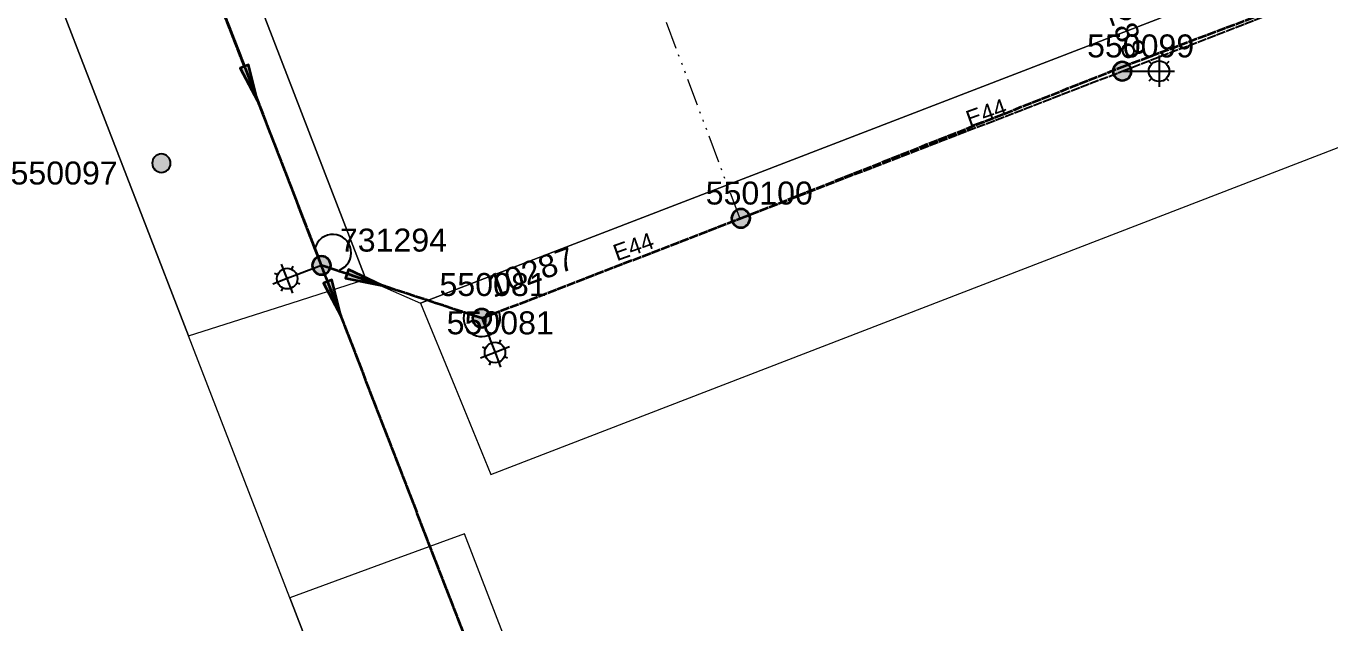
# Model space of a CAD drawing. Header units: metres. Extents: x 0 to 311505, y 0 to 6270811.
# Drawn here: x 311005.5 to 311147.3, y 6270176.5 to 6270241.4 of the extents above; entities that cross this region are included whole.
import ezdxf
from ezdxf.enums import TextEntityAlignment as Align

# ---------------------------------------------------------------- set-up
doc = ezdxf.new("R2010")
doc.units = ezdxf.units.M
doc.linetypes.add('Cable Exist OH', pattern=[1, 1, 0])
doc.linetypes.add('PHANTOMX2', pattern=[6.6, 3, -0.75, 0.2, -0.75, 0.2, -0.75, 0.2, -0.75])
doc.layers.get('0').update_dxf_attribs({"color": 6})
for name, color, linetype, lineweight in [('_User Miscellaneous1', 30, 'Continuous', 13), ('_User_HV_Exist', 1, 'Continuous', 35), ('_User_LV_Exist', 5, 'Continuous', 35), ('Cadastre Land Parcels_SP_EXT', 118, 'Continuous', 15), ('Cadastre Roads_SP_EXT', 218, 'Continuous', 15), ('Mains_HV_EXT', 13, 'Continuous', 25), ('Mains_LV_EXT', 163, 'Continuous', 25), ('Mains_SL_EXT', 131, 'Continuous', 25), ('Services_SP_EXT', 42, 'PHANTOMX2', 20)]:
    doc.layers.add(name, color=color, linetype=linetype, lineweight=lineweight)
doc.layers.add('Equip_SP_SL_EXT', color=7, linetype='Continuous')
doc.layers.add('SupportsOH_SP_TR_HV_LV_SL_EXT', color=7, linetype='Continuous')
doc.styles.add('iecARIAL', font='arial.ttf', dxfattribs={"height": 2})
doc.styles.add('POLE_LABEL', font='arial.ttf', dxfattribs={"height": 2})
doc.styles.add('SL_LABEL', font='arial.ttf', dxfattribs={"height": 2})
doc.styles.get("Standard").update_dxf_attribs({"font": 'arial.ttf'})

# ---------------------------------------------------------------- blocks, each defined once
blk = doc.blocks.new('*U390')
at = {"width": 0.9}
blk.add_attdef('LNUMBER', text='', height=1, rotation=201.125, dxfattribs=at).set_placement((-6.89, -1.59), align=Align.MIDDLE_LEFT)
at = {"flags": 9}
for tag, p in [('LRATECODE', (-7.4, 0)), ('LOUTREACHVOCAB', (-7.2, 0)), ('LOUTREACH', (-7, 0)), ('LANTNUMBER', (-6.6, 0)), ('LNEW', (-6.4, 0)), ('LMASTVOCAB', (-6.2, 0)), ('OPERATING_VOLTAGE', (-1.4, 0)), ('NO_PHASES', (-1.2, 0)), ('LANTERN_TYPE', (-1, 0)), ('LANTERN_PURPOSE', (-0.8, 0)), ('CONTROL_TYPE', (-0.6, 0)), ('CONSTRUCTED_VOLTAGE', (-0.4, 0))]:
    blk.add_attdef(tag, text='', height=0.001, rotation=270, dxfattribs=at).set_placement(p, align=Align.MIDDLE_LEFT)
at = {"style": 'SL_LABEL', "flags": 9}
blk.add_attdef('STREET_CODE', text='', height=0.001, rotation=270, dxfattribs=at).set_placement((0, 0), align=Align.MIDDLE_LEFT)
at = {"flags": 1}
blk.add_attdef('Z', (0, 0), '', height=0.001, rotation=270, dxfattribs=at)
at = {"flags": 9}
for tag, p in [('LREMOVE', (0, -7.6)), ('LREPLACE', (0, -7.8)), ('LTYPE', (0, -8)), ('LTYPEVOCAB', (0, -8.2)), ('LEGEND', (0, -8.4)), ('SUBURB', (0, -8.6)), ('STREETNAME', (0, -8.8)), ('LOCATION', (0, -9)), ('NOTES', (0, -9.2)), ('MAINTAINED_BY', (0, -9.86))]:
    blk.add_attdef(tag, text='', height=0.001, dxfattribs=at).set_placement(p, align=Align.MIDDLE_LEFT)
blk.add_attdef('OPERATED_BY', (0, -9.61), '', height=0.001, dxfattribs=at)
at = {"transparency": 33554687}
blk.add_wipeout([(-5.31, -2.05), (-5.1, -0.83), (-4.34, 0.13), (-3.12, -0.07), (-2.16, -0.83), (-2.36, -2.05), (-3.12, -3.02), (-4.34, -2.81)], dxfattribs=at)
for p, q in [((-3.73, -1.44), (-4.34, 0.13)), ((0, 0), (-3.73, -1.44)), ((-5.1, -0.83), (-4.76, -0.99)), ((-3.12, -0.07), (-3.28, -0.41)), ((-3.73, -1.44), (-5.31, -2.05)), ((-4.34, -2.81), (-4.19, -2.47)), ((-3.12, -3.02), (-3.73, -1.44)), ((-2.36, -2.05), (-2.7, -1.9))]:
    blk.add_line(p, q)
blk.add_circle((-3.73, -1.44), 1.12)
at = {"flags": 9}
for tag, p in [('LMAST', (-6, 0)), ('LLAMPVOCAB', (-5.8, 0)), ('LLAMP', (-5.6, 0)), ('LEXIST', (-5.4, 0)), ('LCHARGE3PERCENT', (-5.2, 0)), ('LCHARGE3', (-5, 0)), ('LCHARGE2PERCENT', (-4.8, 0)), ('LCHARGE2', (-4.6, 0)), ('LCHARGE1PERCENT', (-4.4, 0)), ('LCHARGE1', (-4.2, 0)), ('LCATEGORY', (-4, 0)), ('LBRACKETVOCAB', (-3.8, 0)), ('LBRACKET', (-3.6, 0)), ('LKINGHEIGHT', (-3.4, 0)), ('CREPLACE', (-3.2, 0)), ('CREMOVE', (-3, 0)), ('CNUMBER', (-2.8, 0)), ('CNEW', (-2.6, 0)), ('CEXIST', (-2.4, 0)), ('USAGE', (-2.2, 0)), ('STATE', (-2, 0)), ('OWNED_BY', (-1.8, 0)), ('ORIENTATION', (-1.6, 0))]:
    blk.add_attdef(tag, text='', height=0.001, rotation=270, dxfattribs=at).set_placement(p, align=Align.MIDDLE_LEFT)
blk = doc.blocks.new('*U391')
at = {"flags": 9}
for tag, p in [('LRATECODE', (-7.4, 0)), ('LOUTREACHVOCAB', (-7.2, 0)), ('LOUTREACH', (-7, 0)), ('LANTNUMBER', (-6.6, 0)), ('LNEW', (-6.4, 0)), ('LMASTVOCAB', (-6.2, 0)), ('LMAST', (-6, 0)), ('LLAMPVOCAB', (-5.8, 0)), ('LLAMP', (-5.6, 0)), ('LEXIST', (-5.4, 0)), ('LCHARGE3PERCENT', (-5.2, 0)), ('LCHARGE3', (-5, 0)), ('LCHARGE2PERCENT', (-4.8, 0)), ('LCHARGE2', (-4.6, 0)), ('LCHARGE1PERCENT', (-4.4, 0)), ('LCHARGE1', (-4.2, 0)), ('LCATEGORY', (-4, 0)), ('LBRACKETVOCAB', (-3.8, 0)), ('LBRACKET', (-3.6, 0)), ('LKINGHEIGHT', (-3.4, 0)), ('CREPLACE', (-3.2, 0)), ('CREMOVE', (-3, 0)), ('CNUMBER', (-2.8, 0)), ('CNEW', (-2.6, 0)), ('CEXIST', (-2.4, 0)), ('USAGE', (-2.2, 0)), ('STATE', (-2, 0)), ('OWNED_BY', (-1.8, 0)), ('ORIENTATION', (-1.6, 0)), ('OPERATING_VOLTAGE', (-1.4, 0)), ('NO_PHASES', (-1.2, 0)), ('LANTERN_TYPE', (-1, 0)), ('LANTERN_PURPOSE', (-0.8, 0)), ('CONTROL_TYPE', (-0.6, 0)), ('CONSTRUCTED_VOLTAGE', (-0.4, 0))]:
    blk.add_attdef(tag, text='', height=0.001, rotation=270, dxfattribs=at).set_placement(p, align=Align.MIDDLE_LEFT)
at = {"style": 'SL_LABEL', "flags": 9}
blk.add_attdef('STREET_CODE', text='', height=0.001, rotation=270, dxfattribs=at).set_placement((0, 0), align=Align.MIDDLE_LEFT)
at = {"flags": 1}
blk.add_attdef('Z', (0, 0), '', height=0.001, rotation=270, dxfattribs=at)
at = {"width": 0.9}
blk.add_attdef('LNUMBER', text='', height=1, rotation=291.1084, dxfattribs=at).set_placement((1.59, -6.89), align=Align.MIDDLE_LEFT)
at = {"flags": 9}
for tag, p in [('LREMOVE', (0, -7.6)), ('LREPLACE', (0, -7.8)), ('LTYPE', (0, -8)), ('LTYPEVOCAB', (0, -8.2)), ('LEGEND', (0, -8.4)), ('SUBURB', (0, -8.6)), ('STREETNAME', (0, -8.8)), ('LOCATION', (0, -9)), ('NOTES', (0, -9.2)), ('MAINTAINED_BY', (0, -9.86))]:
    blk.add_attdef(tag, text='', height=0.001, dxfattribs=at).set_placement(p, align=Align.MIDDLE_LEFT)
blk.add_attdef('OPERATED_BY', (0, -9.61), '', height=0.001, dxfattribs=at)
at = {"transparency": 33554687}
blk.add_wipeout([(2.05, -5.31), (0.83, -5.1), (-0.13, -4.34), (0.07, -3.12), (0.83, -2.16), (2.05, -2.36), (3.01, -3.12), (2.81, -4.34)], dxfattribs=at)
for p, q in [((0, 0), (1.44, -3.73)), ((2.05, -2.36), (1.9, -2.7)), ((1.44, -3.73), (-0.13, -4.34)), ((0.07, -3.12), (0.41, -3.28)), ((3.01, -3.12), (1.44, -3.73)), ((1.44, -3.73), (2.05, -5.31)), ((2.81, -4.34), (2.47, -4.19)), ((0.83, -5.1), (0.98, -4.76))]:
    blk.add_line(p, q)
blk.add_circle((1.44, -3.73), 1.12)
blk = doc.blocks.new('SL_LANTERN_EXT')
at = {"flags": 9}
for tag, p in [('LRATECODE', (-7.4, 0)), ('LOUTREACHVOCAB', (-7.2, 0)), ('LOUTREACH', (-7, 0)), ('LANTNUMBER', (-6.6, 0)), ('LNEW', (-6.4, 0)), ('LMASTVOCAB', (-6.2, 0)), ('LMAST', (-6, 0)), ('LLAMPVOCAB', (-5.8, 0)), ('LLAMP', (-5.6, 0)), ('LEXIST', (-5.4, 0)), ('LCHARGE3PERCENT', (-5.2, 0)), ('LCHARGE3', (-5, 0)), ('LCHARGE2PERCENT', (-4.8, 0)), ('LCHARGE2', (-4.6, 0)), ('LCHARGE1PERCENT', (-4.4, 0)), ('LCHARGE1', (-4.2, 0)), ('LCATEGORY', (-4, 0)), ('LBRACKETVOCAB', (-3.8, 0)), ('LBRACKET', (-3.6, 0)), ('LKINGHEIGHT', (-3.4, 0)), ('CREPLACE', (-3.2, 0)), ('CREMOVE', (-3, 0)), ('CNUMBER', (-2.8, 0)), ('CNEW', (-2.6, 0)), ('CEXIST', (-2.4, 0)), ('USAGE', (-2.2, 0)), ('STATE', (-2, 0)), ('OWNED_BY', (-1.8, 0)), ('ORIENTATION', (-1.6, 0)), ('OPERATING_VOLTAGE', (-1.4, 0)), ('NO_PHASES', (-1.2, 0)), ('LANTERN_TYPE', (-1, 0)), ('LANTERN_PURPOSE', (-0.8, 0)), ('CONTROL_TYPE', (-0.6, 0)), ('CONSTRUCTED_VOLTAGE', (-0.4, 0))]:
    blk.add_attdef(tag, text='', height=0.001, rotation=270, dxfattribs=at).set_placement(p, align=Align.MIDDLE_LEFT)
at = {"style": 'SL_LABEL', "flags": 9}
blk.add_attdef('STREET_CODE', text='', height=0.001, rotation=270, dxfattribs=at).set_placement((0, 0), align=Align.MIDDLE_LEFT)
at = {"flags": 1}
blk.add_attdef('Z', (0, 0), '', height=0.001, rotation=270, dxfattribs=at)
at = {"width": 0.9}
blk.add_attdef('LNUMBER', text='', height=1, dxfattribs=at).set_placement((7, -1), align=Align.MIDDLE_LEFT)
at = {"flags": 9}
for tag, p in [('LREMOVE', (0, -7.6)), ('LREPLACE', (0, -7.8)), ('LTYPE', (0, -8)), ('LTYPEVOCAB', (0, -8.2)), ('LEGEND', (0, -8.4)), ('SUBURB', (0, -8.6)), ('STREETNAME', (0, -8.8)), ('LOCATION', (0, -9)), ('NOTES', (0, -9.2)), ('MAINTAINED_BY', (0, -9.86))]:
    blk.add_attdef(tag, text='', height=0.001, dxfattribs=at).set_placement(p, align=Align.MIDDLE_LEFT)
blk.add_attdef('OPERATED_BY', (0, -9.61), '', height=0.001, dxfattribs=at)
at = {"transparency": 33554687}
blk.add_wipeout([(5.69, 0), (5.06, -1.06), (4, -1.69), (2.94, -1.06), (2.31, 0), (2.94, 1.06), (4, 1.69), (5.06, 1.06)], dxfattribs=at)
for p, q in [((4, 1.69), (4, 0)), ((0, 0), (4, 0)), ((2.94, 1.06), (3.2, 0.8)), ((5.06, 1.06), (4.8, 0.8)), ((2.94, -1.06), (3.2, -0.8)), ((4, 0), (5.69, 0)), ((4, 0), (4, -1.69)), ((5.06, -1.06), (4.8, -0.8))]:
    blk.add_line(p, q)
blk.add_circle((4, 0), 1.12)
blk = doc.blocks.new('POLE_EXT')
blk.add_hatch(color=256).paths.add_polyline_path([(-1, 0, 1), (1, 0, 1)])
blk.add_lwpolyline([(-1, 0, 1), (1, 0, 1)], format="xyb", close=True)
at = {"flags": 8}
blk.add_attdef('pNumber', text='', height=2, dxfattribs=at).set_placement((2.5, 2.5), align=Align.MIDDLE_CENTER)
at = {"style": 'POLE_LABEL', "flags": 9}
for tag, p in [('STRUCTURE_PLANT_NUMBER', (1.35, 0.03)), ('STREET_CODE', (1.35, -0.2))]:
    blk.add_attdef(tag, text='', height=0.2, dxfattribs=at).set_placement(p, align=Align.MIDDLE_LEFT)
at = {"flags": 9}
for tag, p in [('OWNED_BY', (1.35, -0.4)), ('SPECIAL_USE', (1.35, -0.8)), ('STATE', (1.35, -1)), ('cLV', (1.35, -1.4)), ('PARENT', (1.35, -0.6)), ('USAGE', (1.35, -1.2)), ('hDepth', (1.35, -1.6)), ('hDia', (1.35, -1.8)), ('cHV', (1.35, -2)), ('LBRACKET', (1.35, -2.2)), ('LExisting', (1.35, -2.4)), ('LANTNUMBER', (1.35, -2.6)), ('LOther', (1.35, -2.8)), ('cLinedev', (1.35, -3.4)), ('pExisting', (1.35, -3.8)), ('LRemove', (1.35, -3)), ('LEGEND', (1.35, -3.2)), ('LOCATION', (1.35, -3.6)), ('PFNUMBER', (1.35, -4)), ('NEWPFNUMBER', (1.35, -4.2)), ('pFooting', (1.35, -4.4)), ('pNew', (1.35, -4.6)), ('pRelocate', (1.35, -5)), ('pRemove', (1.35, -5.2)), ('pReplace', (1.35, -5.4)), ('pStay', (1.35, -5.6)), ('pType', (1.35, -5.8)), ('cspan', (1.35, -6)), ('STREETNAME', (1.35, -6.2)), ('SUBURB', (1.35, -6.4)), ('OPERATED_BY', (1.36, -7.01)), ('NOTES', (1.35, -6.6)), ('MAINTAINED_BY', (1.36, -6.81))]:
    blk.add_attdef(tag, text='', height=0.2, dxfattribs=at).set_placement(p, align=Align.MIDDLE_LEFT)
at = {"flags": 1}
blk.add_attdef('Z', (1.35, -7.33), '', height=0.2, dxfattribs=at)
blk = doc.blocks.new('*U405')
h = blk.add_hatch(color=256)
h.dxf.hatch_style = 1
h.paths.add_polyline_path([(2.53, 3.1), (-0.39, 0.32), (0.39, -0.32)])
blk.add_line((0.32, 0.39), (2.53, 3.1))
at = {"flags": 128}
blk.add_lwpolyline([(2.53, 3.1), (-0.39, 0.32), (0.39, -0.32)], close=True, dxfattribs=at)
blk.add_circle((0, 0), 0.0001)
blk = doc.blocks.new('ARROW')
h = blk.add_hatch(color=256)
h.dxf.hatch_style = 1
h.paths.add_polyline_path([(-4, 0), (0, -0.5), (0, 0.5)])
blk.add_line((-0.5, 0), (-4, 0))
at = {"flags": 128}
blk.add_lwpolyline([(-4, 0), (0, -0.5), (0, 0.5)], close=True, dxfattribs=at)
blk.add_circle((0, 0), 0.0001)
blk = doc.blocks.new('*U546')
at = {"transparency": 33554687}
h = blk.add_hatch(color=256, dxfattribs=at)
h.dxf.hatch_style = 1
h.paths.add_polyline_path([(4, 0.01), (0, 0.5), (0, -0.5)])
blk.add_line((0.5, 0), (4, 0.01), dxfattribs=at)
at = {"transparency": 33554687, "flags": 128}
blk.add_lwpolyline([(4, 0.01), (0, 0.5), (0, -0.5)], close=True, dxfattribs=at)
at = {"transparency": 33554687}
blk.add_circle((0, 0), 0.0001, dxfattribs=at)

msp = doc.modelspace()

# ---------------------------------------------------------------- linework, layer by layer
at = {"layer": '_User_HV_Exist', "linetype": 'Cable Exist OH', "flags": 128}
msp.add_lwpolyline([(311029.21, 6270237.04), (311021.81, 6270256.2), (310997.96, 6270318), (310988.24, 6270343.15)], dxfattribs=at)
at = {"layer": 'Cadastre Land Parcels_SP_EXT', "linetype": 'Continuous'}
for points in [[(311128.81, 6270242.31), (311101.3, 6270313.66), (311155.56, 6270334.63), (311123.42, 6270417.94), (310984.38, 6270364.28), (311042.43, 6270213.9), (311048.37, 6270211.28), (311128.81, 6270242.31)], [(310824.86, 6270010.23), (311063.78, 6270102.53), (311034.14, 6270179.24), (311023.13, 6270207.74), (311003.27, 6270259.12), (310764.38, 6270166.81), (310791.81, 6270095.77), (310824.86, 6270010.23)]]:
    msp.add_lwpolyline(points, close=True, dxfattribs=at)
at = {"layer": 'Cadastre Roads_SP_EXT', "linetype": 'Continuous'}
msp.add_lwpolyline([(311136.43, 6269970.39), (311107.87, 6270044.42), (311106.77, 6270047.29), (311078.54, 6270120.41), (311053.15, 6270186.18), (311045.11, 6270183.24), (311034.14, 6270179.24), (311063.78, 6270102.53), (311094.04, 6270024.25), (311120.31, 6269956.25), (311136.43, 6269970.39)], close=True, dxfattribs=at)
at = {"layer": 'Mains_LV_EXT', "linetype": 'Continuous'}
for points in [[(311039.54, 6270214.9, 1.644749), (311036.89, 6270217.27)], [(311053.14, 6270210.28, 1.414147), (311056.91, 6270210.36)]]:
    msp.add_lwpolyline(points, format="xyb", dxfattribs=at)
at = {"layer": 'Services_SP_EXT'}
msp.add_lwpolyline([(311083.13, 6270220.46), (311073.54, 6270246.04)], dxfattribs=at)

# ---------------------------------------------------------------- block references
at = {"layer": '_User_HV_Exist', "rotation": 111.1105358271602}
msp.add_blockref('ARROW', (311029.21, 6270237.04), dxfattribs=at)
at = {"layer": '_User_HV_Exist', "transparency": 33554674}
ref = msp.add_blockref('POLE_EXT', (311083.21, 6270220.52), dxfattribs=at)
ref.add_attrib('ASSET_NUM', '550100', dxfattribs={"layer": '0', "height": 2.5, "rotation": 359.9885, "style": 'POLE_LABEL'}).set_placement((311085.21, 6270221.27), align=Align.BOTTOM_CENTER)
at = {"layer": '_User_LV_Exist', "transparency": 33554674}
ref = msp.add_blockref('POLE_EXT', (311083.21, 6270220.52), dxfattribs=at)
ref.add_attrib('ASSET_NUM', '550100', dxfattribs={"layer": '0', "height": 2.5, "rotation": 359.9885, "style": 'POLE_LABEL'}).set_placement((311085.21, 6270221.27), align=Align.BOTTOM_CENTER)
at = {"layer": '_User_LV_Exist', "ltscale": 0.1, "rotation": 290.9554623417256}
msp.add_blockref('*U405', (311040.38, 6270214.48), dxfattribs=at)
at = {"layer": 'SupportsOH_SP_TR_HV_LV_SL_EXT'}
ref = msp.add_blockref('POLE_EXT', (311020.19, 6270226.52), dxfattribs=at)
ref.add_attrib('ASSET_NUM', '550097', dxfattribs={"layer": '0', "height": 2.5, "style": 'POLE_LABEL'}).set_placement((311015.43, 6270225.45), align=Align.MIDDLE_RIGHT)
ref = msp.add_blockref('POLE_EXT', (311083.21, 6270220.52), dxfattribs=at)
ref.add_attrib('ASSET_NUM', '550100', dxfattribs={"layer": '0', "height": 2.5, "rotation": 359.9885, "style": 'POLE_LABEL'}).set_placement((311085.21, 6270221.27), align=Align.BOTTOM_CENTER)

# ---------------------------------------------------------------- texts
at = {"layer": 'Mains_LV_EXT'}
for p in [(311108.09, 6270230.41), (311069.72, 6270215.84)]:
    msp.add_text('E44', height=1.8, rotation=19.5827, dxfattribs=at).set_placement(p)

# ---------------------------------------------------------------- next in the draw order: block references
at = {"layer": 'Equip_SP_SL_EXT'}
ref = msp.add_blockref('SL_LANTERN_EXT', (311124.69, 6270236.53), dxfattribs=at)
ref.add_attrib('ASSET_NUM', '10288', dxfattribs={"layer": '0', "height": 2.5, "rotation": 289.9472, "style": 'iecARIAL'}).set_placement((311126.2, 6270238.03), align=Align.MIDDLE_RIGHT)
ref = msp.add_blockref('*U391', (311055.03, 6270209.65), dxfattribs=at)
ref.add_attrib('ASSET_NUM', '10287', dxfattribs={"layer": '0', "height": 2.5, "rotation": 19.9947, "style": 'iecARIAL'}).set_placement((311056.53, 6270211.15), align=Align.BOTTOM_LEFT)
msp.add_blockref('*U390', (311037.6, 6270215.4), dxfattribs=at)

# ---------------------------------------------------------------- next in the draw order: linework, layer by layer
at = {"layer": '_User Miscellaneous1', "linetype": 'Cable Exist OH'}
msp.add_lwpolyline([(310997.96, 6270317.93), (311022.16, 6270255.38), (311037.6, 6270215.4)], dxfattribs=at)
at = {"layer": '_User Miscellaneous1', "linetype": 'Cable Exist OH', "transparency": 33554674}
for points in [[(311055.03, 6270209.65), (311037.6, 6270215.4)], [(311062.65, 6270150.54), (311037.6, 6270215.4)]]:
    msp.add_lwpolyline(points, dxfattribs=at)
at = {"layer": '_User_LV_Exist', "linetype": 'Cable Exist OH', "transparency": 33554674}
for points in [[(311083.12, 6270220.49), (311083.21, 6270220.52), (311124.68, 6270237), (311178.69, 6270257.39)], [(311037.6, 6270215.4), (311023.08, 6270253.03)], [(311055.03, 6270209.65), (311083.12, 6270220.49)], [(311055.03, 6270209.65), (311037.6, 6270215.4)], [(311062.65, 6270150.54), (311037.6, 6270215.4)]]:
    msp.add_lwpolyline(points, dxfattribs=at)
at = {"layer": 'Cadastre Roads_SP_EXT', "linetype": 'Continuous'}
msp.add_lwpolyline([(310984.38, 6270364.28), (310983.46, 6270366.66), (310987.49, 6270368.27), (310982.02, 6270370.39), (310978.05, 6270380.66), (310972.65, 6270394.66), (310966.91, 6270409.55), (310948.13, 6270401.87), (310952.63, 6270390.21), (310957.7, 6270377.07), (310962.77, 6270363.93), (310967.27, 6270352.27), (310964.99, 6270347.11), (310968.71, 6270348.54), (310970.77, 6270343.22), (311003.27, 6270259.12), (311023.13, 6270207.74), (311034.3, 6270211.3), (311042.43, 6270213.9), (310984.38, 6270364.28)], close=True, dxfattribs=at)
msp.add_lwpolyline([(311183.13, 6270263.31), (311128.81, 6270242.31), (311048.37, 6270211.28), (311052.09, 6270202.23), (311056.01, 6270192.66), (311224.94, 6270257.88)], dxfattribs=at)
at = {"layer": 'Mains_HV_EXT', "linetype": 'Cable Exist OH'}
msp.add_lwpolyline([(311128.04, 6269981.22), (311085.83, 6270090.51), (310997.96, 6270317.93), (310997.87, 6270318.16)], dxfattribs=at)
at = {"layer": 'Mains_LV_EXT', "linetype": 'Cable Exist OH'}
for points in [[(311037.6, 6270215.4), (311022.16, 6270255.38), (310997.96, 6270317.93)], [(311083.12, 6270220.49), (311083.21, 6270220.52), (311124.68, 6270237), (311178.69, 6270257.39)], [(311055.03, 6270209.65), (311083.12, 6270220.49)], [(311055.03, 6270209.65), (311037.6, 6270215.4)], [(311062.65, 6270150.54), (311037.6, 6270215.4)]]:
    msp.add_lwpolyline(points, dxfattribs=at)
at = {"layer": 'Mains_SL_EXT', "linetype": 'Cable Exist OH'}
for points in [[(310997.96, 6270317.93), (311022.16, 6270255.38), (311037.6, 6270215.4)], [(311124.69, 6270236.53), (311178.69, 6270257.39), (311227.34, 6270270.22)], [(311055.03, 6270209.65), (311083.21, 6270220.52), (311124.69, 6270236.53)], [(311037.6, 6270215.4), (311055.03, 6270209.65)], [(311085.81, 6270090.54), (311062.65, 6270150.54), (311037.6, 6270215.4)]]:
    msp.add_lwpolyline(points, dxfattribs=at)

# ---------------------------------------------------------------- next in the draw order: block references
at = {"layer": '_User_HV_Exist', "transparency": 33554674}
ref = msp.add_blockref('POLE_EXT', (311124.69, 6270236.53), dxfattribs=at)
ref.add_attrib('ASSET_NUM', '550099', dxfattribs={"layer": '0', "height": 2.5, "rotation": 359.9771, "style": 'POLE_LABEL'}).set_placement((311126.69, 6270237.28), align=Align.BOTTOM_CENTER)
ref = msp.add_blockref('POLE_EXT', (311037.6, 6270215.4), dxfattribs=at)
ref.add_attrib('ASSET_NUM', '731294', dxfattribs={"layer": '0', "height": 2.5, "rotation": 0.0069, "style": 'POLE_LABEL'}).set_placement((311039.6, 6270216.15), align=Align.BOTTOM_LEFT)
at = {"layer": '_User_LV_Exist', "transparency": 33554674}
ref = msp.add_blockref('POLE_EXT', (311124.69, 6270236.53), dxfattribs=at)
ref.add_attrib('ASSET_NUM', '550099', dxfattribs={"layer": '0', "height": 2.5, "rotation": 359.9771, "style": 'POLE_LABEL'}).set_placement((311126.69, 6270237.28), align=Align.BOTTOM_CENTER)
ref = msp.add_blockref('POLE_EXT', (311037.6, 6270215.4), dxfattribs=at)
ref.add_attrib('ASSET_NUM', '731294', dxfattribs={"layer": '0', "height": 2.5, "rotation": 0.0069, "style": 'POLE_LABEL'}).set_placement((311039.6, 6270216.15), align=Align.BOTTOM_LEFT)
at = {"layer": '_User_LV_Exist', "ltscale": 0.1, "transparency": 33554687, "rotation": 290.9554623417256}
msp.add_blockref('*U546', (311038.27, 6270213.66), dxfattribs=at)
at = {"layer": '_User_LV_Exist', "transparency": 33554674}
ref = msp.add_blockref('POLE_EXT', (311055.03, 6270209.65), dxfattribs=at)
ref.add_attrib('ASSET_NUM', '550081', dxfattribs={"layer": '0', "height": 2.5, "rotation": 359.9824, "style": 'POLE_LABEL'}).set_placement((311057.04, 6270210.4), align=Align.TOP_CENTER)
at = {"layer": 'SupportsOH_SP_TR_HV_LV_SL_EXT'}
ref = msp.add_blockref('POLE_EXT', (311124.69, 6270236.53), dxfattribs=at)
ref.add_attrib('ASSET_NUM', '550099', dxfattribs={"layer": '0', "height": 2.5, "rotation": 359.9771, "style": 'POLE_LABEL'}).set_placement((311126.69, 6270237.28), align=Align.BOTTOM_CENTER)
ref = msp.add_blockref('POLE_EXT', (311037.6, 6270215.4), dxfattribs=at)
ref.add_attrib('ASSET_NUM', '731294', dxfattribs={"layer": '0', "height": 2.5, "rotation": 0.0069, "style": 'POLE_LABEL'}).set_placement((311039.6, 6270216.15), align=Align.BOTTOM_LEFT)
ref = msp.add_blockref('POLE_EXT', (311055.03, 6270209.65), dxfattribs=at)
ref.add_attrib('ASSET_NUM', '550081', dxfattribs={"layer": '0', "height": 2.5, "rotation": 359.9824, "style": 'POLE_LABEL'}).set_placement((311056.26, 6270214.57), align=Align.TOP_CENTER)

doc.saveas('drawing.dxf')
